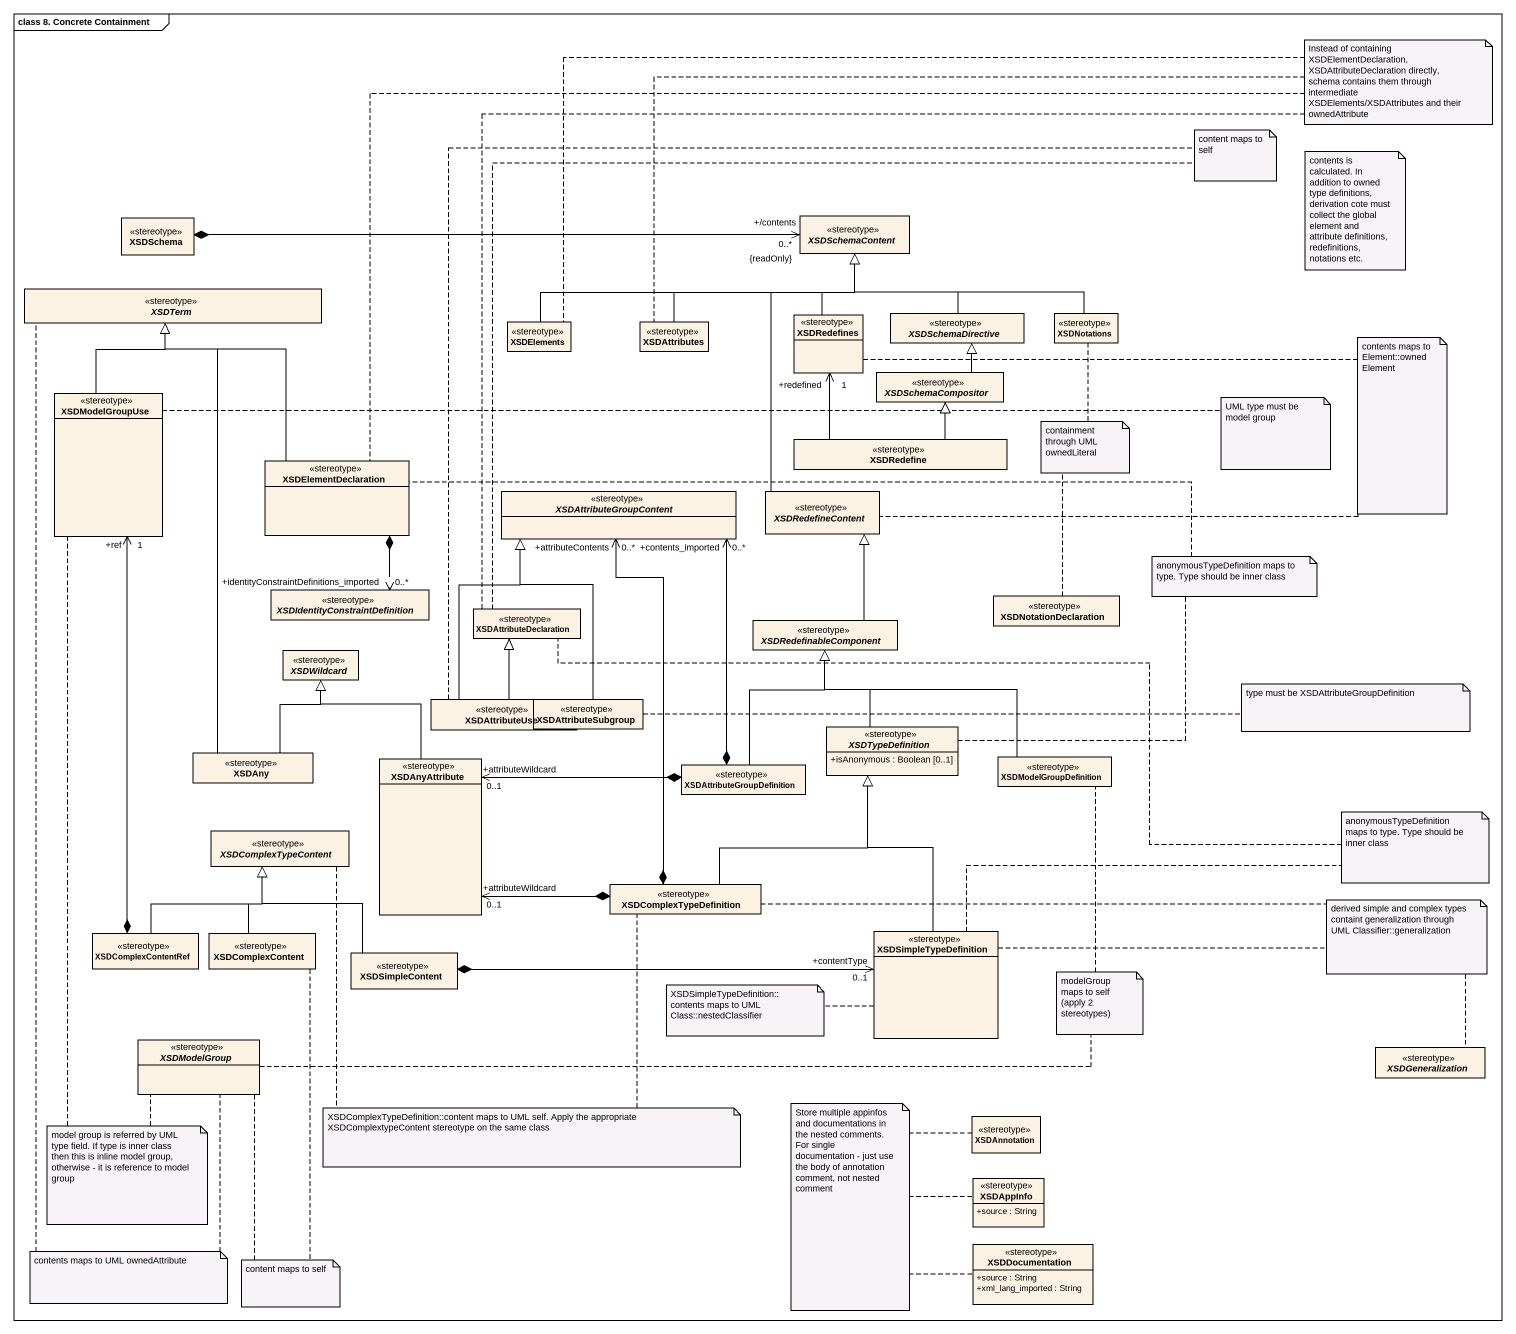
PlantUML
@startuml
mainframe class 8. Concrete Containment
hide circle
hide empty members
skinparam classAttributeIconSize 0
class XSDSchema <<stereotype>>
abstract class XSDSchemaContent <<stereotype>>
abstract class XSDTerm <<stereotype>>
abstract class XSDSchemaDirective <<stereotype>>
class XSDNotations <<stereotype>>
class XSDElements <<stereotype>>
class XSDAttributes <<stereotype>>
class XSDRedefines <<stereotype>>
abstract class XSDSchemaCompositor <<stereotype>>
class XSDModelGroupUse <<stereotype>>
class XSDElementDeclaration <<stereotype>>
class XSDRedefine <<stereotype>>
abstract class XSDAttributeGroupContent <<stereotype>>
abstract class XSDRedefineContent <<stereotype>>
abstract class "XSDIdentityConstraintDefinition" as XSDIdentityConstraintDefinit <<stereotype>>
class XSDAttributeDeclaration <<stereotype>>
abstract class XSDRedefinableComponent <<stereotype>>
class XSDNotationDeclaration <<stereotype>>
abstract class XSDWildcard <<stereotype>>
class XSDAttributeUse <<stereotype>>
class XSDAttributeSubgroup <<stereotype>>
abstract class XSDTypeDefinition <<stereotype>> {
  +isAnonymous : Boolean [0..1]
}
class XSDAny <<stereotype>>
class XSDAnyAttribute <<stereotype>>
class XSDAttributeGroupDefinition <<stereotype>>
class XSDModelGroupDefinition <<stereotype>>
abstract class XSDComplexTypeContent <<stereotype>>
class XSDComplexTypeDefinition <<stereotype>>
class XSDSimpleTypeDefinition <<stereotype>>
class XSDComplexContentRef <<stereotype>>
class XSDComplexContent <<stereotype>>
class XSDSimpleContent <<stereotype>>
abstract class XSDModelGroup <<stereotype>>
abstract class XSDGeneralization <<stereotype>>
class XSDAnnotation <<stereotype>>
class XSDAppInfo <<stereotype>> {
  +source : String
}
class XSDDocumentation <<stereotype>> {
  +source : String
  +xml_lang_imported : String
}
XSDSchemaContent "+/contents\n0..*\n{readOnly}" <-left-* XSDSchema
XSDSchemaDirective -up-|> XSDSchemaContent
XSDNotations -left-|> XSDSchemaContent
XSDElements -right-|> XSDSchemaContent
XSDAttributes -right-|> XSDSchemaContent
XSDRedefines -up-|> XSDSchemaContent
XSDSchemaCompositor -up-|> XSDSchemaDirective
XSDModelGroupUse -up-|> XSDTerm
XSDElementDeclaration -up-|> XSDTerm
XSDRedefine -up-> "+redefined\n1" XSDRedefines
XSDRedefine -up-|> XSDSchemaCompositor
XSDAttributeGroupContent "+attributeContents\n0..*" <--* XSDComplexTypeDefinition
XSDRedefineContent -up-|> XSDSchemaContent
XSDIdentityConstraintDefinit "+identityConstraintDefinitions_imported\n0..*" <-up-* XSDElementDeclaration
XSDRedefinableComponent -up-|> XSDRedefineContent
XSDAttributeUse -up-|> XSDAttributeGroupContent
XSDAttributeUse -up-|> XSDAttributeDeclaration
XSDAttributeSubgroup -up-|> XSDAttributeGroupContent
XSDTypeDefinition -up-|> XSDRedefinableComponent
XSDAny -up-|> XSDTerm
XSDAny -up-|> XSDWildcard
XSDAnyAttribute -up-|> XSDWildcard
XSDAnyAttribute "+attributeWildcard\n0..1" <-right-* XSDAttributeGroupDefinition
XSDAnyAttribute "+attributeWildcard\n0..1" <-right-* XSDComplexTypeDefinition
XSDAttributeGroupDefinition *-up-> "+contents_imported\n0..*" XSDAttributeGroupContent
XSDAttributeGroupDefinition -up-|> XSDRedefinableComponent
XSDModelGroupDefinition -left-|> XSDRedefinableComponent
XSDComplexTypeDefinition -up-|> XSDTypeDefinition
XSDSimpleTypeDefinition -up-|> XSDTypeDefinition
XSDComplexContentRef *-up-> "+ref\n1" XSDModelGroupUse
XSDComplexContentRef -up-|> XSDComplexTypeContent
XSDComplexContent -up-|> XSDComplexTypeContent
XSDSimpleContent -up-|> XSDComplexTypeContent
XSDSimpleContent *-right-> "+contentType\n0..1" XSDSimpleTypeDefinition
note as N1
  Instead of containing XSDElementDeclaration, XSDAttributeDeclaration directly, schema contains them through intermediate XSDElements/XSDAttributes and their ownedAttribute
end note
N1 .. XSDElements
N1 .. XSDAttributes
N1 .. XSDElementDeclaration
N1 .. XSDAttributeDeclaration
note as N2
  content maps to self
end note
N2 .. XSDAttributeUse
N2 .. XSDAttributeDeclaration
note as N3
  contents is calculated. In addition to owned type definitions, derivation cote must collect the global element and attribute definitions, redefinitions, notations etc.
end note
note as N4
  contents maps to Element::ownedElement
end note
N4 .. XSDRedefines
N4 .. XSDRedefineContent
note as N5
  containment through UML ownedLiteral
end note
N5 .. XSDNotationDeclaration
N5 .. XSDNotations
note right of XSDModelGroupUse : UML type must be model group
note as N7
  anonymousTypeDefinition maps to type. Type should be inner class
end note
N7 .. XSDTypeDefinition
N7 .. XSDElementDeclaration
note right of XSDAttributeSubgroup : type must be XSDAttributeGroupDefinition
note as N9
  anonymousTypeDefinition maps to type. Type should be inner class
end note
N9 .. XSDSimpleTypeDefinition
N9 .. XSDAttributeDeclaration
note as N10
  derived simple and complex types containt generalization through UML Classifier::generalization
end note
N10 .. XSDComplexTypeDefinition
N10 .. XSDGeneralization
N10 .. XSDSimpleTypeDefinition
note left of XSDSimpleTypeDefinition : XSDSimpleTypeDefinition::contents maps to UML Class::nestedClassifier
note as N12
  modelGroup maps to self (apply 2 stereotypes)
end note
N12 .. XSDModelGroup
N12 .. XSDModelGroupDefinition
note as N13
  model group is referred by UML type field. If type is inner class then this is inline model group, otherwise - it is reference to model group
end note
N13 .. XSDModelGroupUse
N13 .. XSDModelGroup
note as N14
  XSDComplexTypeDefinition::content maps to UML self. Apply the appropriate XSDComplextypeContent stereotype on the same class
end note
N14 .. XSDComplexTypeContent
N14 .. XSDComplexTypeDefinition
note as N15
  Store multiple appinfos and documentations in the nested comments. For single documentation - just use the body of annotation comment, not nested comment
end note
N15 .. XSDAnnotation
N15 .. XSDAppInfo
N15 .. XSDDocumentation
note as N16
  contents maps to UML ownedAttribute
end note
N16 .. XSDTerm
N16 .. XSDModelGroup
note as N17
  content maps to self
end note
N17 .. XSDComplexContent
N17 .. XSDModelGroup
@enduml
